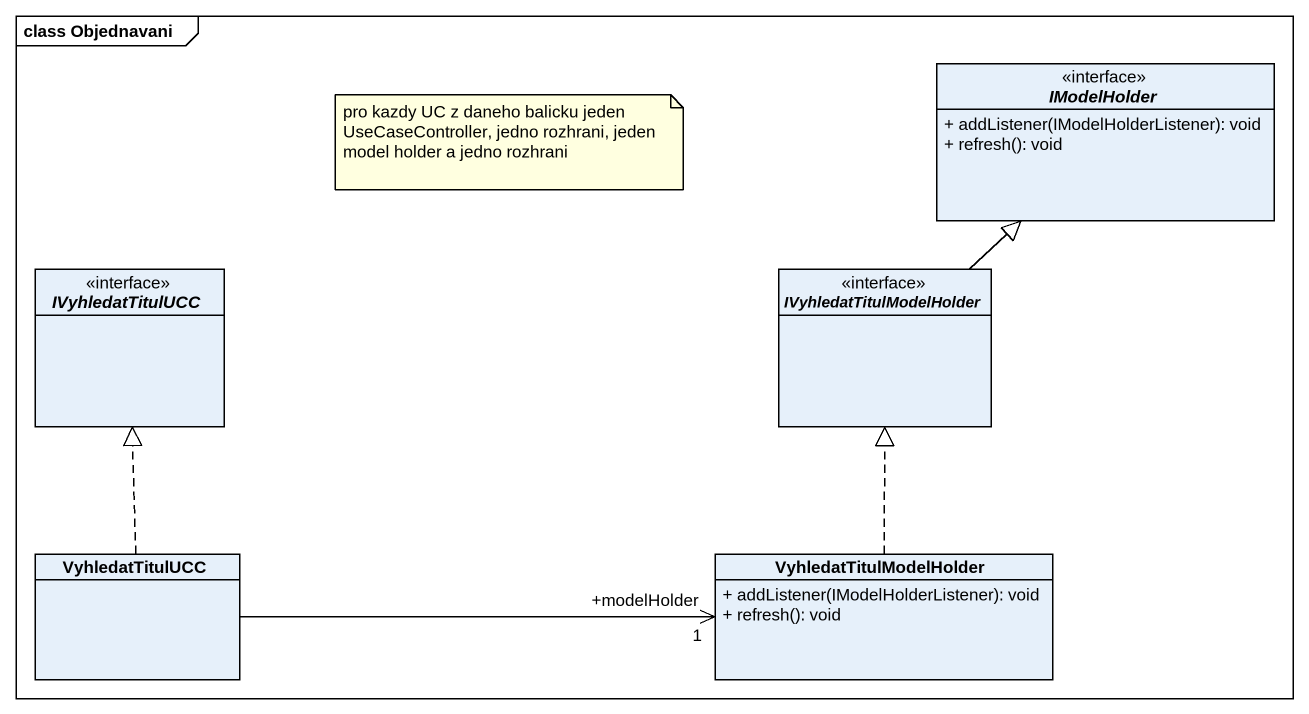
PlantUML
@startuml
mainframe class Objednavani
hide circle
hide empty members
skinparam classAttributeIconSize 0
interface IModelHolder <<interface>> {
  + addListener(IModelHolderListener): void
  + refresh(): void
}
interface IVyhledatTitulUCC <<interface>>
interface IVyhledatTitulModelHolder <<interface>>
class VyhledatTitulUCC
class VyhledatTitulModelHolder {
  + addListener(IModelHolderListener): void
  + refresh(): void
}
IVyhledatTitulModelHolder -up-|> IModelHolder
VyhledatTitulUCC .up.|> IVyhledatTitulUCC
VyhledatTitulUCC -right-> "+modelHolder\n1" VyhledatTitulModelHolder
VyhledatTitulModelHolder .up.|> IVyhledatTitulModelHolder
note as N1
  pro kazdy UC z daneho balicku jeden UseCaseController, jedno rozhrani, jeden model holder a jedno rozhrani
end note
@enduml
